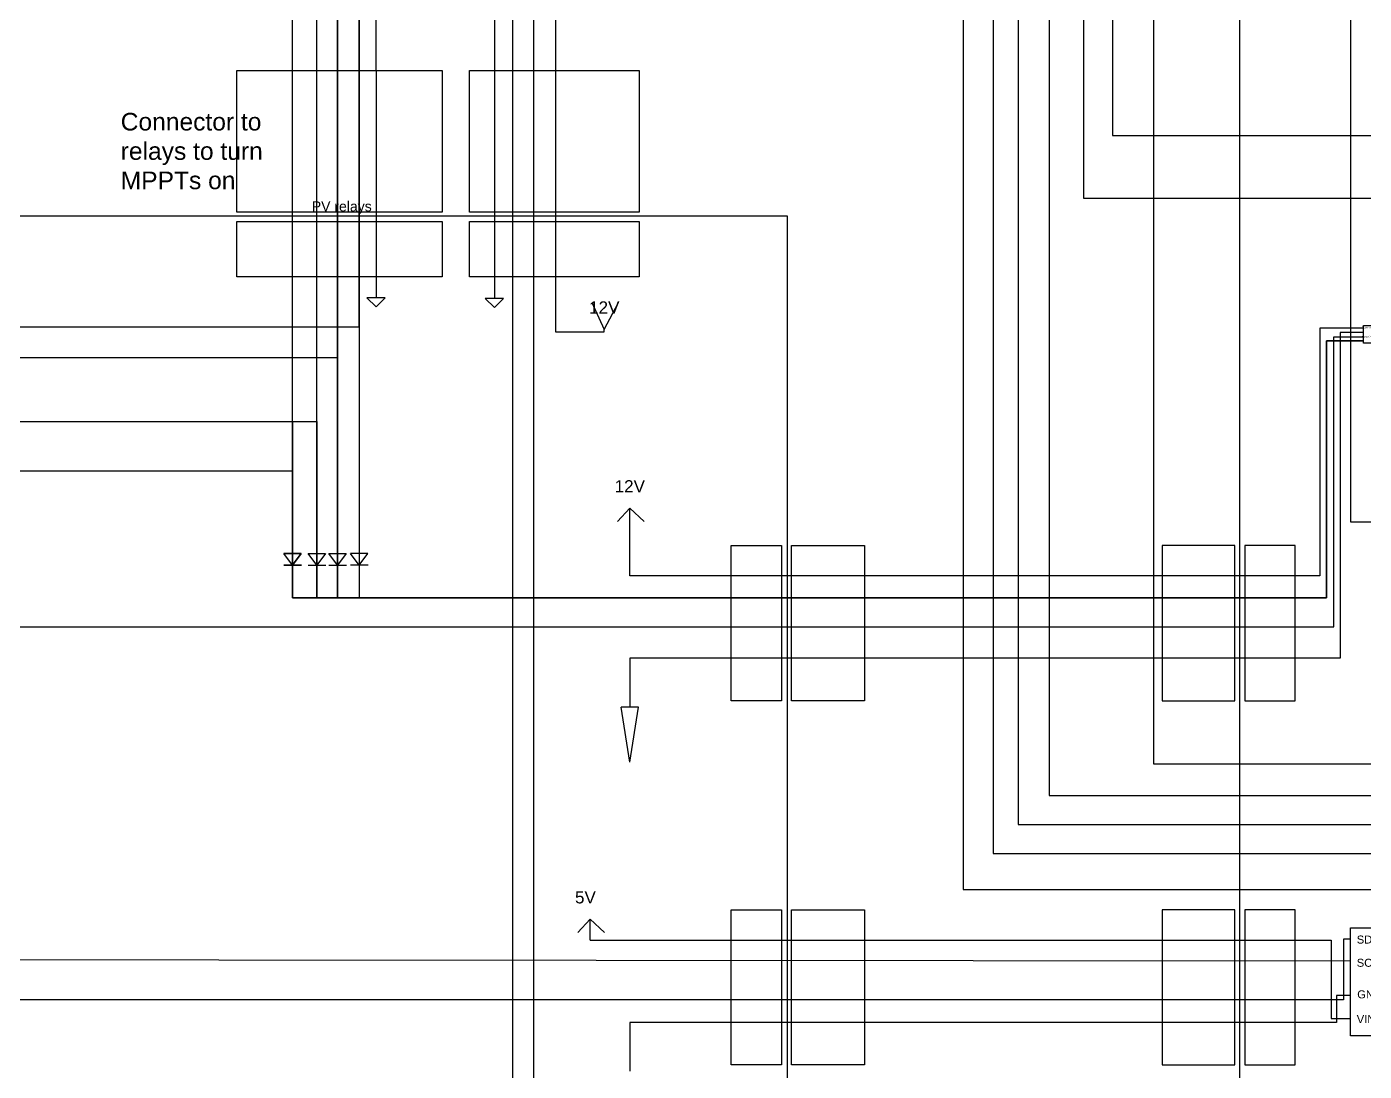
# Model space of a CAD drawing. Header units: inches. Extents: x -6006 to 7910, y 240 to 7918.
# Drawn here: x -2589.2 to -2209.1, y 3006.5 to 3303.2 of the extents above; entities that cross this region are included whole.
import ezdxf

# ---------------------------------------------------------------- set-up
doc = ezdxf.new("R2010")
doc.units = ezdxf.units.IN
doc.header["$MEASUREMENT"] = 0
doc.styles.get("Standard").update_dxf_attribs({"font": 'arial.ttf'})

msp = doc.modelspace()

# ---------------------------------------------------------------- linework, layer by layer
for p, q in [((-2451.1, 3461.57), (-2451.1, 2919.04)), ((-2445.12, 3461.57), (-2445.12, 2919.04)), ((-2513.64, 3244.73), (-2513.64, 3454.58)), ((-2494.66, 3244.73), (-2494.66, 3344.22)), ((-2513.64, 3176.99), (-2513.64, 3244.73)), ((-2805.37, 3209.21), (-2500.92, 3209.21)), ((-2860.05, 3191.06), (-2506.68, 3191.06)), ((-2513.64, 3140.94), (-2244.54, 3140.94)), ((-2500.92, 3140.94), (-2244.54, 3140.94)), ((-2494.66, 3140.94), (-2244.54, 3140.94))]:
    msp.add_line(p, q)
at = {"color": 3, "ltscale": 5}
for p, q in [((-2489.91, 3290.78), (-2489.91, 3310.44)), ((-2417.76, 3094.29), (-2420.23, 3109.94)), ((-2415.29, 3109.94), (-2420.23, 3109.94)), ((-2417.76, 3094.29), (-2415.29, 3109.94))]:
    msp.add_line(p, q, dxfattribs=at)
at = {"color": 7}
for p, q in [((-2494.66, 3222.41), (-2494.66, 3244.73)), ((-2494.66, 3222.41), (-2494.66, 3160.6)), ((-2513.64, 3176.99), (-2513.64, 3191.12)), ((-2513.64, 3191.12), (-2513.64, 3140.94)), ((-2494.66, 3160.6), (-2494.66, 3140.94)), ((-2511.11, 3150.19), (-2516.11, 3150.19)), ((-2513.64, 3150.19), (-2511.11, 3150.19)), ((-2492.17, 3150.19), (-2497.16, 3150.19))]:
    msp.add_line(p, q, dxfattribs=at)
at = {"ltscale": 5}
for p, q in [((-2513.64, 3150.19), (-2516.11, 3153.51)), ((-2511.17, 3153.51), (-2516.11, 3153.51)), ((-2513.64, 3150.19), (-2511.17, 3153.51)), ((-2494.69, 3150.19), (-2497.16, 3153.51)), ((-2492.22, 3153.51), (-2497.16, 3153.51)), ((-2494.69, 3150.19), (-2492.22, 3153.51))]:
    msp.add_line(p, q, dxfattribs=at)
at = {"color": 1}
msp.add_line((-2429.02, 3043.74), (-2429.02, 3049.64), dxfattribs=at)
for points in [[(-2964.69, 3935.31), (-2964.69, 3132.68), (-2217.71, 3132.68), (-2217.71, 3215.07), (-2209.3, 3215.07)], [(-2915.6, 3935.31), (-2915.6, 3177), (-2513.64, 3177), (-2513.64, 3140.94), (-2219.8, 3140.94), (-2219.8, 3213.98), (-2209.3, 3213.98), (-2219.8, 3213.98), (-2219.8, 3140.94), (-2513.64, 3140.94), (-2513.64, 3454.58), (-2482.91, 3454.58)], [(-2860.05, 3934.82), (-2860.05, 3191.06), (-2506.68, 3191.06), (-2506.68, 3140.94), (-2219.8, 3140.94), (-2219.8, 3213.98), (-2209.3, 3213.98), (-2219.8, 3213.98)], [(-2860.05, 3934.82), (-2860.05, 3191.06), (-2506.68, 3191.06), (-2506.68, 3140.94), (-2219.8, 3140.94), (-2219.8, 3213.98), (-2209.3, 3213.98), (-2219.8, 3213.98), (-2219.8, 3140.94), (-2506.68, 3140.94), (-2506.68, 3417.8), (-2482.91, 3417.8)], [(-2805.37, 3934.33), (-2805.37, 3209.21), (-2500.82, 3209.21), (-2500.82, 3381.01), (-2482.91, 3381.01), (-2500.82, 3381.01), (-2500.92, 3140.94), (-2219.8, 3140.94), (-2219.8, 3213.98), (-2209.3, 3213.98)], [(-2743.64, 3934.33), (-2743.64, 3217.9), (-2494.66, 3217.9)], [(-2743.64, 3934.33), (-2743.64, 3217.9), (-2494.66, 3217.9), (-2494.66, 3344.22), (-2482.98, 3344.22), (-2494.66, 3344.22), (-2494.66, 3140.94), (-2219.8, 3140.94), (-2219.8, 3213.98), (-2209.3, 3213.98)], [(-2915.6, 3918.48), (-2915.6, 3177), (-2513.64, 3177)], [(-2209.3, 3213.98), (-2219.8, 3213.98), (-2219.8, 3140.94), (-2506.68, 3140.94), (-2506.68, 3417.8), (-2482.91, 3417.8)], [(-2482.91, 3381.01), (-2500.82, 3381.01), (-2500.82, 3140.94), (-2244.54, 3140.94)], [(-2915.6, 3177), (-2513.64, 3176.99)], [(-2516.11, 3153.51), (-2511.17, 3153.51), (-2513.64, 3150.19), (-2516.11, 3153.51)], [(-2509.18, 3153.51), (-2504.24, 3153.51), (-2506.71, 3150.19), (-2509.18, 3153.51)], [(-2503.32, 3153.51), (-2498.37, 3153.51), (-2500.84, 3150.19), (-2503.32, 3153.51)], [(-2516.11, 3150.19), (-2511.11, 3150.19)], [(-2509.18, 3150.19), (-2504.18, 3150.19)], [(-2503.31, 3150.19), (-2498.32, 3150.19)], [(-2213, 3043.99), (-2213, 3045.4)], [(-2213, 3043.99), (-2215, 3043.99), (-2215, 3026.79), (-3145.48, 3026.79), (-3145.48, 2117.96)], [(-2213, 3037.76), (-3177.9, 3038.57), (-3177.9, 2116.75)]]:
    msp.add_lwpolyline(points)
for points in [[(-5824.67, 2011.21), (-5824.67, 1709.26), (-1912.3, 1709.26), (-1912.3, 3479.4), (-2280.59, 3479.4), (-2280.59, 3272.29), (-2151.69, 3272.29), (-2151.69, 3243.52), (-2129.18, 3243.52)], [(-2418.89, 3354.41), (-2418.89, 3478.34), (-2288.82, 3478.34), (-2288.82, 3363.24), (-2288.82, 3254.46), (-2153.96, 3254.46), (-2153.96, 3201.62), (-2129.29, 3201.47)], [(-2438.87, 3461.57), (-2438.87, 3216.49), (-2425.03, 3216.56), (-2425.03, 3217.19)], [(-2428.53, 3224.81), (-2425.03, 3217.19), (-2420.98, 3224.81)], [(-2209.3, 3217.57), (-2221.68, 3217.57), (-2221.68, 3147.21), (-2417.76, 3147.21), (-2417.76, 3166.4)], [(-2421.26, 3162.63), (-2417.76, 3166.4), (-2413.72, 3162.63)], [(-2432.53, 3045.88), (-2429.02, 3049.64), (-2424.98, 3045.88)], [(-2429.02, 3043.74), (-2218.49, 3043.74), (-2218.49, 3021.5), (-2213, 3021.5)]]:
    msp.add_lwpolyline(points, dxfattribs=at)
at = {"color": 3}
for points in [[(-2412.38, 3469.78), (-2298.59, 3469.78), (-2298.59, 3084.77), (-2172.33, 3084.77), (-2172.33, 3104.5), (-2145.01, 3104.5)], [(-2456.26, 3461.57), (-2456.26, 3225.99), (-2456.26, 3225.99), (-2458.85, 3225.99), (-2456.26, 3223.4), (-2453.68, 3225.99), (-2456.26, 3225.99)], [(-5810.94, 2004.57), (-5810.94, 1719.42), (-1930.27, 1719.42), (-1930.27, 3455.11), (-2268.93, 3455.11), (-2268.93, 3093.77), (-2175.02, 3093.77), (-2175.02, 3133.49), (-2145.01, 3133.49)], [(-2412.38, 3433), (-2307.37, 3433), (-2307.37, 3076.54), (-2169.64, 3076.54), (-2169.64, 3089.16), (-2145.01, 3089.06)], [(-2411.84, 3396), (-2314.5, 3396), (-2314.5, 3068.31), (-2166.75, 3068.31), (-2166.75, 3073.97), (-2145.01, 3073.9)], [(-2134.45, 3387.26), (-2134.45, 3379.39), (-2212.94, 3379.39), (-2212.94, 3162.55), (-2144.03, 3162.55), (-2144.03, 3149.05)], [(-2411.84, 3359.7), (-2323.01, 3359.7), (-2323.01, 3058.08), (-2145.01, 3058.08)], [(-2489.91, 3290.78), (-2489.91, 3226.21), (-2492.5, 3226.21), (-2489.91, 3223.62), (-2487.32, 3226.21), (-2489.91, 3226.21)], [(-2209.3, 3216.36), (-2215.88, 3216.36), (-2215.88, 3123.82), (-2417.76, 3123.82), (-2417.76, 3109.96)], [(-2213, 3028), (-2213, 3028), (-2216.93, 3028), (-2216.93, 3020.35), (-2417.76, 3020.35), (-2417.76, 3006.49)]]:
    msp.add_lwpolyline(points, dxfattribs=at)
at = {"color": 4, "ltscale": 5}
msp.add_lwpolyline([(-2244.54, 3394.37), (-2244.54, 2989.86), (-2106.39, 2990.47), (-2106.39, 3394.98)], close=True, dxfattribs=at)
at = {"color": 6}
for points in [[(-2529.42, 3290.78), (-2471.13, 3290.78), (-2471.13, 3250.5), (-2529.42, 3250.5)], [(-2463.35, 3290.78), (-2415.09, 3290.78), (-2415.09, 3250.5), (-2463.35, 3250.5)], [(-2529.42, 3247.86), (-2471.13, 3247.86), (-2471.13, 3232.16), (-2529.42, 3232.16)], [(-2463.35, 3247.86), (-2415.09, 3247.86), (-2415.09, 3232.16), (-2463.35, 3232.16)], [(-2388.95, 3155.81), (-2374.64, 3155.81), (-2374.64, 3111.73), (-2388.95, 3111.73)], [(-2371.84, 3155.81), (-2351.12, 3155.81), (-2351.12, 3111.73), (-2371.84, 3111.73)], [(-2245.8, 3155.81), (-2266.52, 3155.81), (-2266.52, 3111.73), (-2245.8, 3111.73)], [(-2228.69, 3155.81), (-2243.01, 3155.81), (-2243.01, 3111.73), (-2228.69, 3111.73)], [(-2388.95, 3052.34), (-2374.64, 3052.34), (-2374.64, 3008.26), (-2388.95, 3008.26)], [(-2371.84, 3052.34), (-2351.12, 3052.34), (-2351.12, 3008.26), (-2371.84, 3008.26)], [(-2245.8, 3052.34), (-2266.52, 3052.34), (-2266.52, 3008.26), (-2245.8, 3008.26)], [(-2228.69, 3052.34), (-2243.01, 3052.34), (-2243.01, 3008.26), (-2228.69, 3008.26)]]:
    msp.add_lwpolyline(points, close=True, dxfattribs=at)
at = {"color": 5}
msp.add_lwpolyline([(-5511.26, 3249.43), (-2373.1, 3249.43), (-2373.1, 1755.44), (-5511.26, 1755.44)], close=True, dxfattribs=at)
for points in [[(-2209.3, 3218.33), (-2206.58, 3218.33), (-2206.58, 3213.32), (-2209.3, 3213.32)], [(-2163.13, 3047.22), (-2163.13, 3016.55), (-2213, 3016.55), (-2213, 3047.22)]]:
    msp.add_lwpolyline(points, close=True)

# ---------------------------------------------------------------- texts
for s, height, p in [('PV relays', 2.849, (-2508.16, 3250.73)), ('Power on', 0.478, (-2209.8, 3217.47)), ('Motor On', 0.478, (-2209.73, 3214.9)), ('SDA', 2.274, (-2211.2, 3042.75)), ('SCL', 2.274, (-2211.2, 3036.15)), ('GND', 2.274, (-2211.06, 3027.18)), ('VIN', 2.274, (-2211.2, 3020.16))]:
    msp.add_text(s, height=height).set_placement(p)
at = {"color": 1}
for s, p in [('12V', (-2429.36, 3221.7)), ('12V', (-2422.1, 3170.9)), ('5V', (-2433.36, 3054.15))]:
    msp.add_text(s, height=3.473, dxfattribs=at).set_placement(p)
at = {"insert": (-2562.46, 3278.71), "char_height": 5, "attachment_point": 1}
msp.add_mtext_dynamic_manual_height_columns('Connector to relays to turn MPPTs on', width=55.6023, gutter_width=25, heights=[0], dxfattribs=at)

doc.saveas('drawing.dxf')
